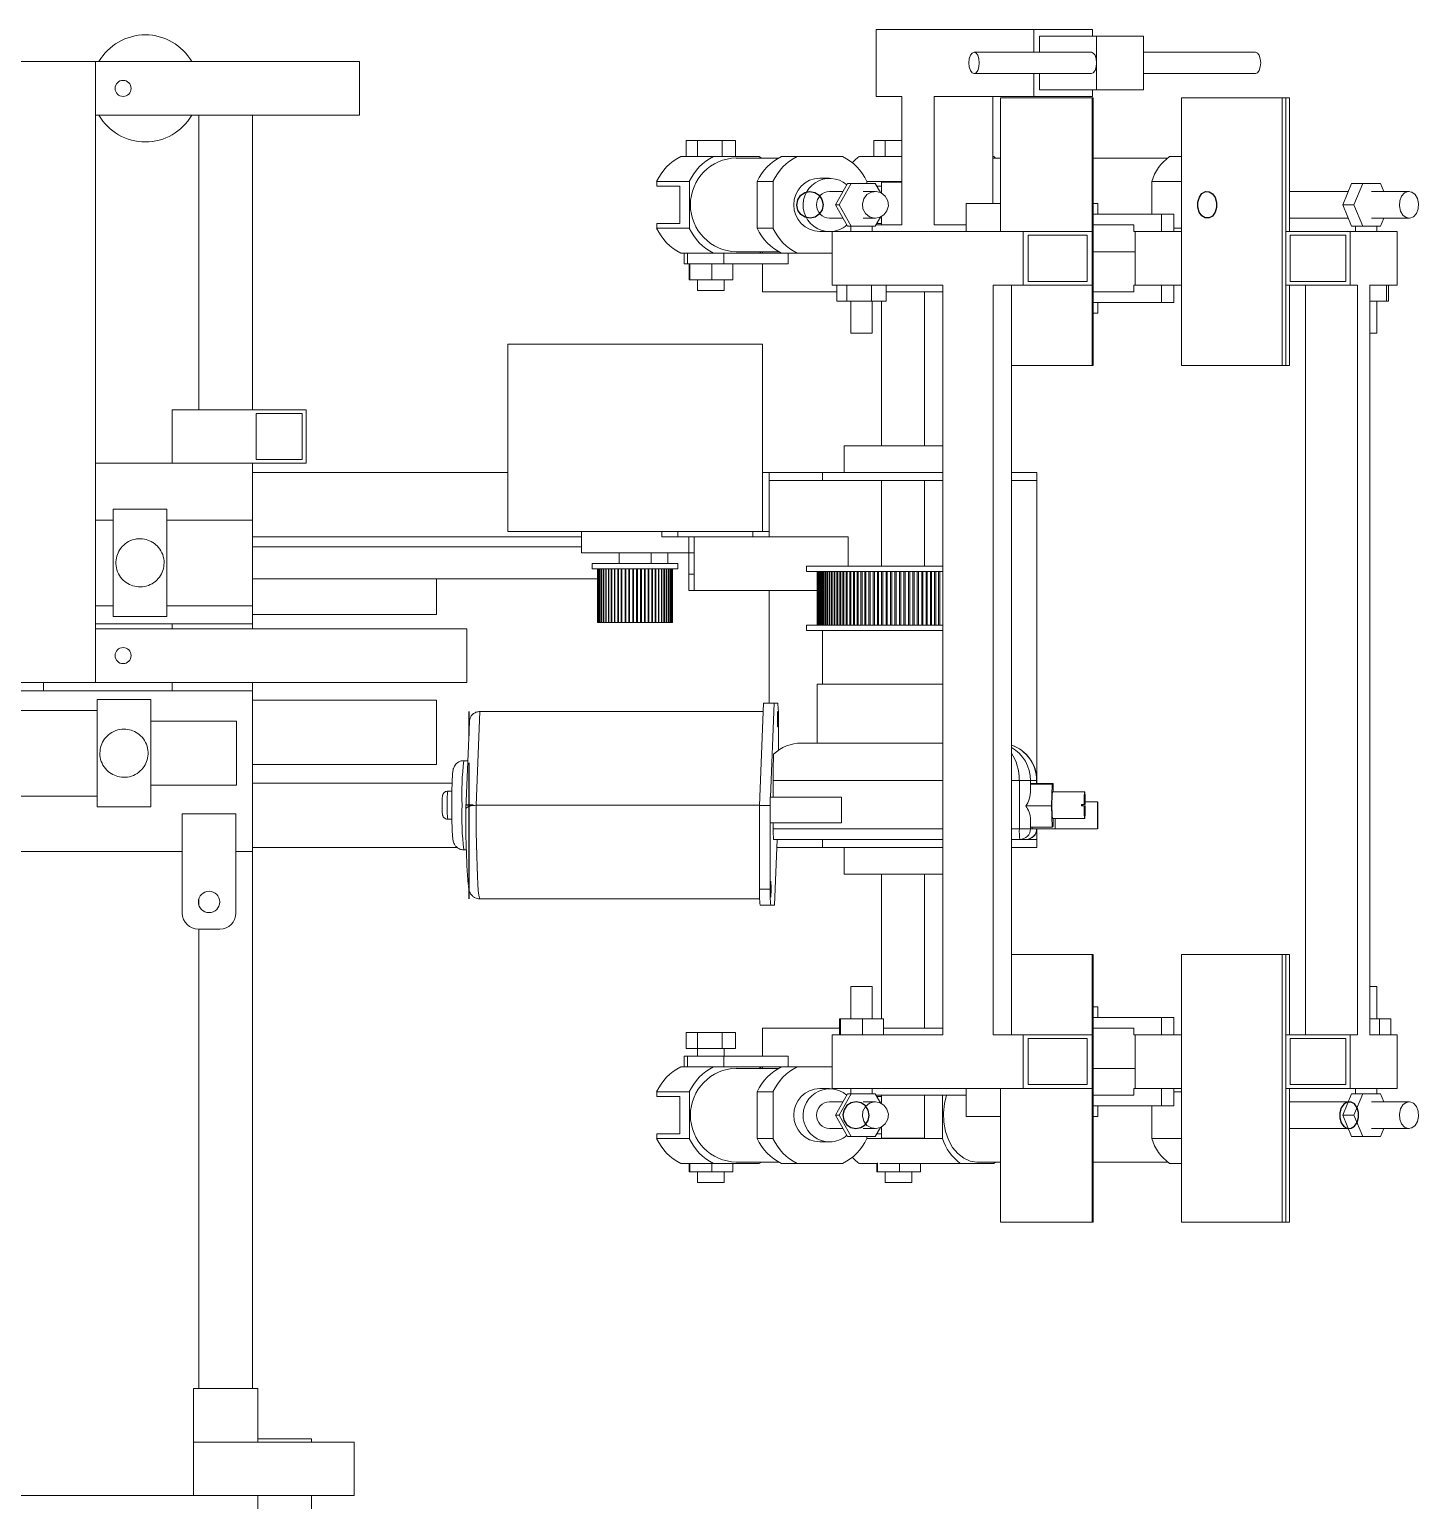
# Model space of a CAD drawing. Header units: millimetres. Extents: x 174 to 988, y 116 to 750.
# Drawn here: x 336.8 to 466.4, y 612 to 749.4 of the extents above; entities that cross this region are included whole.
import ezdxf

# ---------------------------------------------------------------- set-up
doc = ezdxf.new("R2010")
doc.units = ezdxf.units.MM
doc.linetypes.add('CENTERX2', pattern=[20.32, 12.7, -2.54, 2.54, -2.54])

msp = doc.modelspace()

# ---------------------------------------------------------------- linework, layer by layer
at = {"color": 7, "linetype": 'Continuous', "lineweight": 15}
for p, q in [((415.79, 743.1), (415.79, 749.35)), ((430.51, 749.35), (415.79, 749.35)), ((430.51, 747.23), (430.51, 749.35)), ((430.51, 749.35), (435.99, 749.35)), ((431.06, 747.23), (431.06, 748.73)), ((431.06, 748.73), (436.37, 748.73)), ((435.99, 749.35), (435.99, 748.73)), ((436.37, 748.73), (436.37, 746.23)), ((440.75, 748.73), (436.37, 748.73)), ((440.75, 746.23), (440.75, 748.73)), ((435.89, 747.23), (424.94, 747.23)), ((451.21, 747.23), (440.75, 747.23)), ((335.43, 746.35), (342.93, 746.35)), ((342.93, 688.39), (342.93, 746.35)), ((367.58, 746.35), (342.93, 746.35)), ((367.58, 746.35), (367.58, 741.35)), ((436.37, 746.23), (436.37, 743.73)), ((440.75, 743.73), (440.75, 746.23)), ((424.94, 745.23), (435.89, 745.23)), ((430.51, 743.1), (430.51, 745.23)), ((431.06, 743.73), (431.06, 745.23)), ((440.75, 745.23), (451.21, 745.23)), ((431.06, 743.73), (436.37, 743.73)), ((435.99, 743.73), (435.99, 743.1)), ((436.37, 743.73), (440.75, 743.73)), ((418.2, 743.1), (415.79, 743.1)), ((418.2, 743.1), (418.2, 731.1)), ((421.21, 743.1), (421.21, 731.1)), ((430.51, 743.1), (421.21, 743.1)), ((426.69, 743.1), (426.69, 733.1)), ((427.41, 742.98), (427.41, 730.48)), ((427.41, 742.98), (435.95, 742.98)), ((435.99, 743.1), (430.51, 743.1)), ((435.95, 742.98), (435.95, 717.98)), ((435.95, 742.98), (436.07, 742.98)), ((436.07, 742.98), (436.07, 717.98)), ((444.29, 742.98), (444.29, 717.98)), ((444.29, 742.98), (453.69, 742.98)), ((453.69, 742.98), (453.69, 717.98)), ((454.03, 742.98), (453.69, 742.98)), ((454.03, 742.98), (454.03, 717.98)), ((454.38, 742.98), (454.03, 742.98)), ((454.38, 730.48), (454.38, 742.98)), ((367.58, 741.35), (342.93, 741.35)), ((352.58, 713.85), (352.58, 741.35)), ((357.58, 713.85), (357.58, 741.35)), ((398.06, 738.98), (398.06, 737.48)), ((398.06, 738.98), (399.12, 738.98)), ((399.12, 738.98), (399.12, 737.48)), ((399.12, 738.98), (401.43, 738.98)), ((401.43, 738.98), (401.43, 737.48)), ((401.43, 738.98), (402.68, 738.98)), ((402.68, 738.98), (402.68, 737.48)), ((415.58, 738.98), (415.58, 737.48)), ((415.58, 738.98), (416.64, 738.98)), ((416.64, 738.98), (416.64, 737.48)), ((416.64, 738.98), (418.2, 738.98)), ((398.06, 737.48), (397.57, 737.48)), ((398.06, 737.48), (398.14, 737.48)), ((400.62, 737.48), (398.14, 737.48)), ((400.62, 737.48), (404.87, 737.48)), ((406.72, 737.35), (402.74, 737.35)), ((405.1, 737.35), (404.87, 737.48)), ((408.43, 737.48), (406.96, 737.48)), ((408.43, 737.48), (412.67, 737.48)), ((416.53, 737.48), (414.23, 737.48)), ((416.53, 737.48), (416.64, 737.48)), ((416.64, 737.48), (416.74, 737.48)), ((418.2, 737.48), (416.74, 737.48)), ((426.69, 737.48), (426.77, 737.48)), ((427.41, 737.35), (426.69, 737.35)), ((426.95, 737.35), (426.77, 737.48)), ((443.01, 737.35), (436.07, 737.35)), ((444.29, 737.48), (443.18, 737.48)), ((398.36, 735.16), (395.31, 735.16)), ((395.31, 735.16), (395.31, 734.73)), ((398.36, 735.16), (398.36, 730.8)), ((406.17, 735.16), (404.69, 735.16)), ((404.69, 735.16), (404.69, 730.8)), ((406.17, 735.16), (406.17, 730.8)), ((411.45, 735.48), (410.55, 735.48)), ((413.13, 734.98), (412.01, 732.98)), ((413.47, 734.98), (412.35, 732.98)), ((413.47, 734.98), (413.13, 734.98)), ((415.72, 734.98), (413.47, 734.98)), ((418.2, 735.16), (414.93, 735.16)), ((414.93, 735.16), (414.93, 734.98)), ((416.2, 734.13), (415.72, 734.98)), ((416.3, 735.1), (416.3, 734.09)), ((416.3, 735.1), (416.54, 735.1)), ((416.54, 735.1), (418.2, 735.1)), ((444.29, 735.16), (441.52, 735.16)), ((441.52, 735.16), (441.52, 732.1)), ((459.35, 732.98), (460.18, 734.98)), ((460.18, 734.98), (461.23, 734.98)), ((460.4, 732.98), (461.23, 734.98)), ((461.23, 734.98), (462.88, 734.98)), ((462.88, 734.98), (463.19, 734.23)), ((397.46, 734.73), (395.31, 734.73)), ((397.46, 731.23), (397.46, 734.73)), ((412.71, 734.23), (411.45, 734.23)), ((415.73, 734.23), (414.6, 734.23)), ((416.3, 734.73), (415.86, 734.73)), ((459.87, 734.23), (454.38, 734.23)), ((465.54, 734.23), (462.05, 734.23)), ((412.35, 732.98), (412.01, 732.98)), ((412.01, 732.98), (413.13, 730.98)), ((412.35, 732.98), (413.47, 730.98)), ((424.2, 733.1), (424.2, 730.48)), ((424.2, 733.1), (427.41, 733.1)), ((436.07, 733.1), (436.48, 733.1)), ((436.48, 732.1), (436.48, 733.1)), ((460.18, 730.98), (459.35, 732.98)), ((459.35, 732.98), (460.4, 732.98)), ((461.23, 730.98), (460.4, 732.98)), ((395.31, 731.23), (395.31, 730.8)), ((395.31, 731.23), (397.46, 731.23)), ((398.36, 730.8), (395.31, 730.8)), ((406.17, 730.8), (404.69, 730.8)), ((411.45, 731.73), (412.71, 731.73)), ((413.47, 730.98), (413.13, 730.98)), ((413.43, 730.98), (413.43, 730.48)), ((413.47, 730.98), (413.95, 730.98)), ((415.24, 730.98), (413.95, 730.98)), ((414.6, 731.73), (415.73, 731.73)), ((415.24, 730.98), (415.72, 730.98)), ((415.43, 730.48), (415.43, 730.98)), ((415.72, 730.98), (416.2, 731.83)), ((418.2, 731.1), (415.79, 731.1)), ((415.86, 731.23), (416.3, 731.23)), ((416.3, 731.87), (416.3, 731.1)), ((424.2, 731.1), (421.21, 731.1)), ((442.43, 732.1), (436.07, 732.1)), ((439.84, 731.1), (436.07, 731.1)), ((439.84, 730.48), (439.84, 731.1)), ((442.43, 732.1), (442.43, 730.48)), ((443.58, 732.1), (442.43, 732.1)), ((443.58, 732.1), (443.58, 730.48)), ((444.29, 730.8), (443.58, 730.8)), ((454.38, 731.73), (459.87, 731.73)), ((460.18, 730.98), (461.23, 730.98)), ((460.53, 730.98), (460.53, 730.48)), ((461.58, 730.98), (461.23, 730.98)), ((462.53, 730.98), (461.58, 730.98)), ((462.05, 731.73), (465.54, 731.73)), ((462.53, 730.48), (462.53, 730.98)), ((462.88, 730.98), (462.53, 730.98)), ((463.19, 731.73), (462.88, 730.98)), ((410.55, 730.48), (411.45, 730.48)), ((411.69, 725.48), (411.69, 730.48)), ((429.53, 730.48), (411.69, 730.48)), ((429.53, 725.48), (429.53, 730.48)), ((435.95, 730.48), (429.53, 730.48)), ((435.5, 730.13), (429.98, 730.13)), ((429.98, 730.13), (429.98, 725.83)), ((435.5, 725.83), (435.5, 730.13)), ((435.95, 730.48), (435.95, 725.48)), ((442.43, 730.48), (439.84, 730.48)), ((439.99, 730.48), (439.99, 725.48)), ((444.29, 730.48), (442.43, 730.48)), ((454.03, 730.48), (454.03, 725.48)), ((454.03, 730.48), (460.05, 730.48)), ((454.45, 730.13), (459.63, 730.13)), ((454.45, 725.83), (454.45, 730.13)), ((459.63, 730.13), (459.63, 725.83)), ((460.05, 725.48), (460.05, 730.48)), ((460.05, 730.48), (464.42, 730.48)), ((464.42, 725.48), (464.42, 730.48)), ((397.87, 728.48), (397.57, 728.48)), ((397.87, 728.48), (397.87, 727.48)), ((397.87, 728.48), (398.18, 728.48)), ((398.18, 728.48), (398.18, 727.48)), ((398.18, 728.48), (398.52, 728.48)), ((400.62, 728.48), (398.52, 728.48)), ((400.62, 728.48), (404.87, 728.48)), ((401.58, 728.48), (401.58, 727.48)), ((402.74, 728.6), (406.72, 728.6)), ((404.87, 728.48), (405.1, 728.6)), ((406.96, 728.48), (404.87, 728.48)), ((405.19, 728.6), (405.19, 728.48)), ((408.43, 728.48), (406.96, 728.48)), ((407.6, 727.48), (407.6, 728.48)), ((408.43, 728.48), (411.69, 728.48)), ((436.07, 728.6), (439.99, 728.6)), ((398.18, 727.48), (397.87, 727.48)), ((401.58, 727.48), (398.18, 727.48)), ((398.33, 727.48), (398.33, 725.98)), ((398.41, 727.48), (398.41, 725.98)), ((400.45, 727.48), (400.45, 725.98)), ((407.6, 727.48), (401.58, 727.48)), ((402.41, 727.48), (402.41, 725.98)), ((405.19, 727.48), (405.19, 724.85)), ((398.41, 725.98), (398.33, 725.98)), ((400.45, 725.98), (398.41, 725.98)), ((399.12, 725.98), (399.12, 724.98)), ((402.41, 725.98), (400.45, 725.98)), ((401.62, 724.98), (401.62, 725.98)), ((422.02, 725.48), (411.69, 725.48)), ((412.13, 723.98), (412.13, 725.48)), ((413.07, 723.98), (413.07, 725.48)), ((415.37, 723.98), (415.37, 725.48)), ((416.72, 723.98), (416.72, 725.48)), ((422.02, 655.48), (422.02, 725.48)), ((426.72, 655.48), (426.72, 725.48)), ((429.53, 725.48), (426.72, 725.48)), ((428.43, 655.48), (428.43, 725.48)), ((435.95, 725.48), (429.53, 725.48)), ((429.98, 725.83), (435.5, 725.83)), ((439.84, 724.85), (439.84, 725.48)), ((442.43, 725.48), (439.84, 725.48)), ((444.29, 725.48), (442.43, 725.48)), ((442.43, 723.85), (442.43, 725.48)), ((443.58, 723.85), (443.58, 725.48)), ((454.03, 725.48), (460.05, 725.48)), ((454.38, 717.98), (454.38, 725.48)), ((459.63, 725.83), (454.45, 725.83)), ((455.87, 725.48), (455.87, 655.48)), ((460.05, 725.48), (460.74, 725.48)), ((460.74, 725.48), (460.74, 655.48)), ((461.89, 725.48), (464.42, 725.48)), ((461.89, 725.48), (461.89, 655.48)), ((463.43, 723.98), (463.43, 725.48)), ((463.62, 723.98), (463.62, 725.48)), ((401.62, 724.98), (399.12, 724.98)), ((412.13, 724.85), (405.19, 724.85)), ((413.07, 723.98), (412.13, 723.98)), ((415.37, 723.98), (413.07, 723.98)), ((413.43, 723.98), (413.43, 720.98)), ((416.72, 723.98), (415.37, 723.98)), ((415.43, 720.98), (415.43, 723.98)), ((416.3, 723.98), (416.3, 710.48)), ((422.02, 724.85), (416.72, 724.85)), ((420.3, 710.48), (420.3, 724.85)), ((436.07, 724.85), (439.84, 724.85)), ((463.43, 723.98), (461.89, 723.98)), ((462.53, 720.98), (462.53, 723.98)), ((463.62, 723.98), (463.43, 723.98)), ((442.43, 723.85), (436.07, 723.85)), ((436.07, 722.85), (436.48, 722.85)), ((436.48, 722.85), (436.48, 723.85)), ((443.58, 723.85), (442.43, 723.85)), ((381.41, 719.98), (381.41, 702.48)), ((405.19, 719.98), (381.41, 719.98)), ((405.19, 702.48), (405.19, 719.98)), ((415.43, 720.98), (413.43, 720.98)), ((462.53, 720.98), (461.89, 720.98)), ((428.43, 717.98), (435.95, 717.98)), ((435.95, 717.98), (436.07, 717.98)), ((444.29, 717.98), (453.69, 717.98)), ((454.03, 717.98), (453.69, 717.98)), ((454.38, 717.98), (454.03, 717.98)), ((350.08, 713.85), (362.58, 713.85)), ((350.08, 708.85), (350.08, 713.85)), ((357.93, 713.5), (362.23, 713.5)), ((357.93, 709.2), (357.93, 713.5)), ((362.23, 713.5), (362.23, 709.2)), ((362.58, 713.85), (362.58, 708.85)), ((412.8, 710.48), (412.8, 707.98)), ((422.02, 710.48), (412.8, 710.48)), ((357.58, 708.85), (342.93, 708.85)), ((357.58, 708.85), (357.58, 703.55)), ((362.58, 708.85), (357.58, 708.85)), ((362.23, 709.2), (357.93, 709.2)), ((357.58, 707.98), (381.41, 707.98)), ((405.19, 707.99), (405.8, 707.99)), ((405.8, 707.98), (405.8, 707.99)), ((405.8, 707.23), (405.8, 707.98)), ((405.8, 707.98), (410.8, 707.98)), ((410.8, 707.98), (410.8, 707.23)), ((410.8, 707.98), (422.02, 707.98)), ((428.43, 707.98), (430.8, 707.98)), ((430.8, 707.98), (430.8, 707.23)), ((410.8, 707.23), (405.8, 707.23)), ((405.8, 702.48), (405.8, 707.23)), ((410.8, 707.23), (422.02, 707.23)), ((416.3, 707.23), (416.3, 699.23)), ((420.3, 699.23), (420.3, 707.23)), ((430.8, 707.23), (428.43, 707.23)), ((430.8, 707.23), (430.8, 679.23)), ((344.58, 703.55), (342.93, 703.55)), ((349.58, 704.55), (344.58, 704.55)), ((344.58, 704.55), (344.58, 694.55)), ((349.58, 704.55), (349.58, 694.55)), ((357.58, 703.55), (349.58, 703.55)), ((357.58, 703.55), (357.58, 695.55)), ((357.58, 701.98), (388.3, 701.98)), ((395.92, 702.48), (381.41, 702.48)), ((388.3, 702.48), (388.3, 700.48)), ((395.8, 701.98), (395.8, 702.48)), ((397.3, 701.98), (395.8, 701.98)), ((395.92, 702.48), (397.3, 702.48)), ((397.3, 702.48), (397.3, 701.98)), ((397.3, 702.48), (404.3, 702.48)), ((397.3, 701.98), (404.3, 701.98)), ((398.3, 700.48), (398.3, 701.98)), ((398.8, 701.98), (398.8, 700.48)), ((404.3, 701.98), (404.3, 702.48)), ((404.3, 702.48), (405.8, 702.48)), ((405.8, 701.98), (404.3, 701.98)), ((405.8, 702.48), (405.8, 701.98)), ((413.18, 701.98), (405.8, 701.98)), ((413.18, 699.23), (413.18, 701.98)), ((388.3, 701.05), (357.58, 701.05)), ((398.3, 700.48), (388.3, 700.48)), ((389.3, 699.48), (389.3, 698.98)), ((389.3, 699.48), (397.3, 699.48)), ((391.8, 700.48), (391.8, 699.48)), ((394.8, 699.48), (394.8, 700.48)), ((396.35, 699.48), (396.35, 700.48)), ((397.3, 698.98), (397.3, 699.48)), ((398.3, 698.48), (398.3, 700.48)), ((398.8, 700.48), (398.3, 700.48)), ((398.8, 698.48), (398.8, 700.48)), ((409.3, 699.23), (409.3, 698.73)), ((409.3, 699.23), (422.02, 699.23)), ((357.58, 698.05), (389.8, 698.05)), ((374.77, 694.73), (374.77, 698.05)), ((389.3, 698.98), (397.3, 698.98)), ((389.8, 693.98), (389.8, 698.98)), ((389.8, 698.98), (389.8, 693.98)), ((389.83, 698.98), (389.83, 693.98)), ((389.84, 693.98), (389.84, 698.98)), ((389.91, 698.98), (389.91, 693.98)), ((389.92, 693.98), (389.92, 698.98)), ((390.02, 698.98), (390.02, 693.98)), ((390.04, 693.98), (390.04, 698.98)), ((390.16, 698.98), (390.16, 693.98)), ((390.19, 693.98), (390.19, 698.98)), ((390.34, 698.98), (390.34, 693.98)), ((390.38, 693.98), (390.38, 698.98)), ((390.55, 698.98), (390.55, 693.98)), ((390.6, 693.98), (390.6, 698.98)), ((390.8, 698.98), (390.8, 693.98)), ((390.84, 693.98), (390.84, 698.98)), ((391.07, 698.98), (391.07, 693.98)), ((391.12, 693.98), (391.12, 698.98)), ((391.36, 698.98), (391.36, 693.98)), ((391.42, 693.98), (391.42, 698.98)), ((391.68, 698.98), (391.68, 693.98)), ((391.74, 693.98), (391.74, 698.98)), ((392.01, 698.98), (392.01, 693.98)), ((392.07, 693.98), (392.07, 698.98)), ((392.36, 698.98), (392.36, 693.98)), ((392.42, 693.98), (392.42, 698.98)), ((392.71, 698.98), (392.71, 693.98)), ((392.78, 693.98), (392.78, 698.98)), ((393.08, 698.98), (393.08, 693.98)), ((393.15, 693.98), (393.15, 698.98)), ((393.44, 698.98), (393.44, 693.98)), ((393.51, 693.98), (393.51, 698.98)), ((393.81, 698.98), (393.81, 693.98)), ((393.88, 693.98), (393.88, 698.98)), ((394.17, 698.98), (394.17, 693.98)), ((394.23, 693.98), (394.23, 698.98)), ((394.52, 698.98), (394.52, 693.98)), ((394.58, 693.98), (394.58, 698.98)), ((394.85, 698.98), (394.85, 693.98)), ((394.91, 693.98), (394.91, 698.98)), ((395.17, 698.98), (395.17, 693.98)), ((395.23, 693.98), (395.23, 698.98)), ((395.47, 698.98), (395.47, 693.98)), ((395.52, 693.98), (395.52, 698.98)), ((395.75, 698.98), (395.75, 693.98)), ((395.79, 693.98), (395.79, 698.98)), ((395.99, 698.98), (395.99, 693.98)), ((396.04, 693.98), (396.04, 698.98)), ((396.21, 698.98), (396.21, 693.98)), ((396.25, 693.98), (396.25, 698.98)), ((396.4, 698.98), (396.4, 693.98)), ((396.43, 693.98), (396.43, 698.98)), ((396.55, 698.98), (396.55, 693.98)), ((396.57, 693.98), (396.57, 698.98)), ((396.67, 698.98), (396.67, 693.98)), ((396.68, 693.98), (396.68, 698.98)), ((396.75, 698.98), (396.75, 693.98)), ((396.76, 693.98), (396.76, 698.98)), ((396.79, 698.98), (396.79, 693.98)), ((396.79, 693.98), (396.79, 698.98)), ((398.3, 696.98), (398.3, 698.48)), ((398.3, 698.48), (398.8, 698.48)), ((398.8, 698.48), (398.8, 696.98)), ((409.3, 698.73), (422.01, 698.73)), ((410.3, 698.73), (410.3, 693.73)), ((410.3, 693.73), (410.3, 698.73)), ((410.31, 693.73), (410.31, 698.73)), ((410.32, 698.73), (410.32, 693.73)), ((410.35, 693.73), (410.35, 698.73)), ((410.36, 698.73), (410.36, 693.73)), ((410.41, 693.73), (410.41, 698.73)), ((410.43, 698.73), (410.43, 693.73)), ((410.49, 693.73), (410.49, 698.73)), ((410.52, 698.73), (410.52, 693.73)), ((410.59, 693.73), (410.59, 698.73)), ((410.63, 698.73), (410.63, 693.73)), ((410.72, 693.73), (410.72, 698.73)), ((410.75, 698.73), (410.75, 693.73)), ((410.86, 693.73), (410.86, 698.73)), ((410.91, 698.73), (410.91, 693.73)), ((411.03, 693.73), (411.03, 698.73)), ((411.08, 698.73), (411.08, 693.73)), ((411.21, 693.73), (411.21, 698.73)), ((411.27, 698.73), (411.27, 693.73)), ((411.41, 693.73), (411.41, 698.73)), ((411.48, 698.73), (411.48, 693.73)), ((411.64, 693.73), (411.64, 698.73)), ((411.7, 698.73), (411.7, 693.73)), ((411.88, 693.73), (411.88, 698.73)), ((411.95, 698.73), (411.95, 693.73)), ((412.14, 693.73), (412.14, 698.73)), ((412.21, 698.73), (412.21, 693.73)), ((412.41, 693.73), (412.41, 698.73)), ((412.49, 698.73), (412.49, 693.73)), ((412.7, 693.73), (412.7, 698.73)), ((412.79, 698.73), (412.79, 693.73)), ((413.01, 693.73), (413.01, 698.73)), ((413.1, 698.73), (413.1, 693.73)), ((413.33, 693.73), (413.33, 698.73)), ((413.43, 698.73), (413.43, 693.73)), ((413.67, 693.73), (413.67, 698.73)), ((413.77, 698.73), (413.77, 693.73)), ((414.02, 693.73), (414.02, 698.73)), ((414.12, 698.73), (414.12, 693.73)), ((414.38, 693.73), (414.38, 698.73)), ((414.48, 698.73), (414.48, 693.73)), ((414.75, 693.73), (414.75, 698.73)), ((414.85, 698.73), (414.85, 693.73)), ((415.13, 693.73), (415.13, 698.73)), ((415.24, 698.73), (415.24, 693.73)), ((415.52, 693.73), (415.52, 698.73)), ((415.63, 698.73), (415.63, 693.73)), ((415.91, 693.73), (415.91, 698.73)), ((416.03, 698.73), (416.03, 693.73)), ((416.31, 693.73), (416.31, 698.73)), ((416.43, 698.73), (416.43, 693.73)), ((416.72, 693.73), (416.72, 698.73)), ((416.84, 698.73), (416.84, 693.73)), ((417.14, 693.73), (417.14, 698.73)), ((417.25, 698.73), (417.25, 693.73)), ((417.55, 693.73), (417.55, 698.73)), ((417.67, 698.73), (417.67, 693.73)), ((417.97, 693.73), (417.97, 698.73)), ((418.09, 698.73), (418.09, 693.73)), ((418.39, 693.73), (418.39, 698.73)), ((418.51, 698.73), (418.51, 693.73)), ((418.81, 693.73), (418.81, 698.73)), ((418.93, 698.73), (418.93, 693.73)), ((419.22, 693.73), (419.22, 698.73)), ((419.34, 698.73), (419.34, 693.73)), ((419.64, 693.73), (419.64, 698.73)), ((419.76, 698.73), (419.76, 693.73)), ((420.05, 693.73), (420.05, 698.73)), ((420.17, 698.73), (420.17, 693.73)), ((420.46, 693.73), (420.46, 698.73)), ((420.57, 698.73), (420.57, 693.73)), ((420.86, 693.73), (420.86, 698.73)), ((420.97, 698.73), (420.97, 693.73)), ((421.25, 693.73), (421.25, 698.73)), ((421.36, 698.73), (421.36, 693.73)), ((421.63, 693.73), (421.63, 698.73)), ((421.74, 698.73), (421.74, 693.73)), ((422.01, 693.73), (422.01, 698.73)), ((398.8, 696.98), (398.3, 696.98)), ((410.3, 696.98), (398.8, 696.98)), ((405.8, 696.98), (405.8, 686.46)), ((342.93, 695.55), (344.58, 695.55)), ((349.58, 695.55), (357.58, 695.55)), ((357.58, 695.55), (357.58, 693.85)), ((357.58, 693.85), (342.93, 693.85)), ((344.58, 694.55), (349.58, 694.55)), ((350.08, 693.39), (350.08, 693.85)), ((374.77, 694.73), (357.58, 694.73)), ((357.58, 693.39), (357.58, 693.85)), ((389.8, 693.98), (389.83, 693.98)), ((389.8, 693.98), (389.8, 693.98)), ((389.83, 693.98), (389.84, 693.98)), ((389.84, 693.98), (389.91, 693.98)), ((389.91, 693.98), (389.92, 693.98)), ((389.92, 693.98), (390.02, 693.98)), ((390.02, 693.98), (390.04, 693.98)), ((390.04, 693.98), (390.16, 693.98)), ((390.16, 693.98), (390.19, 693.98)), ((390.19, 693.98), (390.34, 693.98)), ((390.34, 693.98), (390.38, 693.98)), ((390.38, 693.98), (390.55, 693.98)), ((390.55, 693.98), (390.6, 693.98)), ((390.6, 693.98), (390.8, 693.98)), ((390.8, 693.98), (390.84, 693.98)), ((390.84, 693.98), (391.07, 693.98)), ((391.07, 693.98), (391.12, 693.98)), ((391.12, 693.98), (391.36, 693.98)), ((391.36, 693.98), (391.42, 693.98)), ((391.42, 693.98), (391.68, 693.98)), ((391.68, 693.98), (391.74, 693.98)), ((391.74, 693.98), (392.01, 693.98)), ((392.01, 693.98), (392.07, 693.98)), ((392.07, 693.98), (392.36, 693.98)), ((392.36, 693.98), (392.42, 693.98)), ((392.42, 693.98), (392.71, 693.98)), ((392.71, 693.98), (392.78, 693.98)), ((392.78, 693.98), (393.08, 693.98)), ((393.08, 693.98), (393.15, 693.98)), ((393.15, 693.98), (393.44, 693.98)), ((393.44, 693.98), (393.51, 693.98)), ((393.51, 693.98), (393.81, 693.98)), ((393.81, 693.98), (393.88, 693.98)), ((393.88, 693.98), (394.17, 693.98)), ((394.17, 693.98), (394.23, 693.98)), ((394.23, 693.98), (394.52, 693.98)), ((394.52, 693.98), (394.58, 693.98)), ((394.58, 693.98), (394.85, 693.98)), ((394.85, 693.98), (394.91, 693.98)), ((394.91, 693.98), (395.17, 693.98)), ((395.17, 693.98), (395.23, 693.98)), ((395.23, 693.98), (395.47, 693.98)), ((395.47, 693.98), (395.52, 693.98)), ((395.52, 693.98), (395.75, 693.98)), ((395.75, 693.98), (395.79, 693.98)), ((395.79, 693.98), (395.99, 693.98)), ((395.99, 693.98), (396.04, 693.98)), ((396.04, 693.98), (396.21, 693.98)), ((396.21, 693.98), (396.25, 693.98)), ((396.25, 693.98), (396.4, 693.98)), ((396.4, 693.98), (396.43, 693.98)), ((396.43, 693.98), (396.55, 693.98)), ((396.55, 693.98), (396.57, 693.98)), ((396.57, 693.98), (396.67, 693.98)), ((396.67, 693.98), (396.68, 693.98)), ((396.68, 693.98), (396.75, 693.98)), ((396.75, 693.98), (396.76, 693.98)), ((396.76, 693.98), (396.79, 693.98)), ((396.79, 693.98), (396.79, 693.98)), ((409.3, 693.73), (409.3, 693.23)), ((409.3, 693.73), (422.01, 693.73)), ((377.58, 693.39), (342.93, 693.39)), ((377.58, 693.39), (377.58, 688.39)), ((409.3, 693.23), (422.02, 693.23)), ((410.8, 693.23), (410.8, 688.23)), ((335.43, 688.39), (342.93, 688.39)), ((338.08, 688.39), (338.08, 687.6)), ((377.58, 688.39), (342.93, 688.39)), ((350.08, 687.6), (350.08, 688.39)), ((357.58, 687.6), (357.58, 688.39)), ((410.3, 688.23), (410.3, 682.73)), ((410.3, 688.23), (417.97, 688.23)), ((417.97, 688.23), (422.02, 688.23)), ((357.58, 687.6), (272.58, 687.6)), ((357.58, 672.6), (357.58, 687.6)), ((343.08, 685.78), (285.58, 685.78)), ((348.08, 686.78), (343.08, 686.78)), ((343.08, 686.78), (343.08, 676.78)), ((348.08, 686.78), (348.08, 676.78)), ((374.77, 686.73), (357.58, 686.73)), ((374.77, 686.73), (374.77, 680.73)), ((378.81, 685.67), (378.45, 676.92)), ((378.81, 685.67), (405.26, 685.67)), ((405.29, 686.46), (404.9, 676.89)), ((406.29, 686.46), (405.29, 686.46)), ((406.29, 686.46), (405.93, 677.66)), ((406.61, 686.46), (406.29, 686.46)), ((348.08, 684.78), (356.08, 684.78)), ((356.08, 684.78), (356.08, 678.78)), ((377.83, 684.72), (377.49, 676.54)), ((406.67, 682.05), (406.67, 684.96)), ((408.83, 682.73), (422.02, 682.73)), ((374.77, 680.73), (357.58, 680.73)), ((377.68, 681.08), (377.31, 681.08)), ((348.08, 678.78), (356.08, 678.78)), ((357.58, 678.98), (376.22, 678.98)), ((406.19, 679.23), (406.19, 677.66)), ((429.17, 679.23), (430.21, 679.23)), ((429.17, 674.73), (429.17, 679.23)), ((430.21, 679.23), (430.21, 678.35)), ((430.78, 679.23), (430.21, 679.23)), ((430.22, 678.88), (430.21, 678.35)), ((430.31, 678.95), (430.22, 678.88)), ((432.22, 678.88), (430.22, 678.88)), ((432.31, 678.95), (430.31, 678.95)), ((430.8, 678.95), (430.8, 679.23)), ((432.22, 678.88), (432.17, 676.85)), ((432.31, 678.95), (432.22, 678.88)), ((432.33, 678.17), (432.31, 678.95)), ((285.58, 677.78), (343.08, 677.78)), ((376.2, 678.23), (375.82, 678.23)), ((405.9, 677.66), (405.9, 676.89)), ((412.56, 675.29), (412.56, 677.66)), ((435.27, 678.17), (432.27, 678.17)), ((436.46, 677.23), (436.46, 674.73)), ((436.48, 674.73), (436.48, 677.23)), ((343.08, 676.78), (348.08, 676.78)), ((351.03, 676.12), (351.03, 666.85)), ((356.03, 676.12), (351.03, 676.12)), ((356.03, 666.85), (356.03, 676.12)), ((378.45, 676.92), (404.9, 676.92)), ((405.9, 676.89), (404.9, 676.89)), ((404.9, 676.89), (404.9, 669.09)), ((405.9, 676.89), (405.9, 675.29)), ((432.17, 676.85), (429.76, 676.85)), ((432.17, 676.85), (432.22, 674.88)), ((434.96, 676.98), (435.21, 676.98)), ((435.21, 676.85), (434.96, 676.85)), ((435.32, 676.98), (435.21, 676.98)), ((435.21, 676.85), (435.32, 676.85)), ((375.82, 675.61), (376.2, 675.61)), ((405.9, 675.29), (405.9, 669.09)), ((406.19, 675.29), (406.19, 674.73)), ((429.17, 674.73), (430.21, 674.73)), ((430.21, 675.54), (430.21, 674.73)), ((430.21, 675.54), (430.22, 674.88)), ((430.21, 674.73), (430.37, 674.73)), ((432.22, 674.88), (430.22, 674.88)), ((430.37, 674.88), (430.37, 674.73)), ((432.52, 674.73), (430.37, 674.73)), ((430.8, 674.73), (430.8, 673.73)), ((432.22, 674.88), (432.32, 674.96)), ((432.27, 675.67), (435.27, 675.67)), ((432.32, 674.96), (432.33, 675.67)), ((432.52, 674.73), (432.52, 675.67)), ((422.02, 673.73), (406.23, 673.73)), ((406.3, 667.59), (406.55, 673.73)), ((410.8, 673.73), (410.8, 672.98)), ((429.21, 673.73), (428.43, 673.73)), ((429.55, 673.73), (429.21, 673.73)), ((429.55, 673.73), (430.8, 673.73)), ((430.8, 673.73), (430.8, 672.98)), ((351.03, 672.6), (279.14, 672.6)), ((357.58, 672.6), (356.03, 672.6)), ((357.58, 672.98), (376.7, 672.98)), ((357.58, 622.46), (357.58, 672.6)), ((377.31, 672.75), (377.54, 672.75)), ((410.8, 672.98), (406.52, 672.98)), ((410.8, 672.98), (422.02, 672.98)), ((412.8, 672.98), (412.8, 670.48)), ((430.8, 672.98), (428.43, 672.98)), ((422.02, 670.48), (412.8, 670.48)), ((416.3, 670.48), (416.3, 656.98)), ((420.3, 656.1), (420.3, 670.48)), ((405.9, 669.09), (404.9, 669.09)), ((352.58, 667.55), (352.58, 668.22)), ((378.81, 668.17), (404.91, 668.17)), ((405.96, 667.59), (404.96, 667.59)), ((405.96, 667.59), (406.3, 667.59)), ((352.53, 665.35), (354.53, 665.35)), ((352.58, 622.46), (352.58, 665.35)), ((428.43, 662.98), (435.95, 662.98)), ((435.95, 637.98), (435.95, 662.98)), ((435.95, 662.98), (436.07, 662.98)), ((436.07, 637.98), (436.07, 662.98)), ((444.29, 637.98), (444.29, 662.98)), ((444.29, 662.98), (453.69, 662.98)), ((453.69, 637.98), (453.69, 662.98)), ((454.03, 662.98), (453.69, 662.98)), ((454.03, 637.98), (454.03, 662.98)), ((454.38, 662.98), (454.03, 662.98)), ((454.38, 655.48), (454.38, 662.98)), ((413.43, 659.98), (413.43, 656.98)), ((413.43, 659.98), (415.43, 659.98)), ((415.43, 656.98), (415.43, 659.98)), ((461.89, 659.98), (462.53, 659.98)), ((462.53, 656.98), (462.53, 659.98)), ((436.07, 658.1), (436.48, 658.1)), ((436.48, 657.1), (436.48, 658.1)), ((412.39, 656.98), (412.39, 655.48)), ((412.39, 656.98), (412.47, 656.98)), ((412.47, 656.98), (412.47, 655.48)), ((412.47, 656.98), (414.51, 656.98)), ((414.51, 656.98), (414.51, 655.48)), ((414.51, 656.98), (416.47, 656.98)), ((416.47, 656.98), (416.47, 655.48)), ((442.43, 657.1), (436.07, 657.1)), ((442.43, 657.1), (442.43, 655.48)), ((443.58, 657.1), (442.43, 657.1)), ((443.58, 657.1), (443.58, 655.48)), ((461.89, 656.98), (462.79, 656.98)), ((462.79, 656.98), (462.79, 655.48)), ((462.79, 656.98), (463.83, 656.98)), ((463.83, 656.98), (463.83, 655.48)), ((398.06, 655.7), (398.06, 654.2)), ((398.06, 655.7), (399.12, 655.7)), ((399.12, 655.7), (399.12, 654.2)), ((399.12, 655.7), (401.43, 655.7)), ((401.43, 655.7), (401.43, 654.2)), ((401.43, 655.7), (402.68, 655.7)), ((402.68, 655.7), (402.68, 654.2)), ((405.19, 653.48), (405.19, 656.1)), ((412.39, 656.1), (405.19, 656.1)), ((411.69, 655.48), (411.69, 650.48)), ((422.02, 655.48), (411.69, 655.48)), ((422.02, 656.1), (416.47, 656.1)), ((429.53, 655.48), (426.72, 655.48)), ((429.53, 655.48), (429.53, 650.48)), ((435.95, 655.48), (429.53, 655.48)), ((435.95, 650.48), (435.95, 655.48)), ((436.07, 656.1), (439.84, 656.1)), ((439.84, 656.1), (439.84, 655.48)), ((442.43, 655.48), (439.84, 655.48)), ((439.99, 650.48), (439.99, 655.48)), ((444.29, 655.48), (442.43, 655.48)), ((454.03, 655.48), (460.05, 655.48)), ((454.03, 650.48), (454.03, 655.48)), ((460.05, 655.48), (460.05, 650.48)), ((460.05, 655.48), (460.74, 655.48)), ((461.89, 655.48), (464.42, 655.48)), ((464.42, 655.48), (464.42, 650.48)), ((398.06, 654.2), (399.12, 654.2)), ((399.12, 654.2), (399.12, 653.48)), ((399.12, 654.2), (401.43, 654.2)), ((401.43, 654.2), (402.68, 654.2)), ((401.62, 653.48), (401.62, 654.2)), ((429.98, 655.13), (435.5, 655.13)), ((429.98, 650.83), (429.98, 655.13)), ((435.5, 655.13), (435.5, 650.83)), ((459.63, 655.13), (454.45, 655.13)), ((454.45, 655.13), (454.45, 650.83)), ((459.63, 650.83), (459.63, 655.13)), ((397.87, 652.48), (397.57, 652.48)), ((397.87, 653.48), (397.87, 652.48)), ((398.18, 653.48), (397.87, 653.48)), ((397.87, 652.48), (398.18, 652.48)), ((398.18, 652.48), (398.18, 653.48)), ((401.58, 653.48), (398.18, 653.48)), ((398.18, 652.48), (398.52, 652.48)), ((400.62, 652.48), (398.52, 652.48)), ((400.62, 652.48), (404.87, 652.48)), ((401.58, 652.48), (401.58, 653.48)), ((407.6, 653.48), (401.58, 653.48)), ((405.1, 652.35), (404.87, 652.48)), ((406.96, 652.48), (404.87, 652.48)), ((405.19, 652.35), (405.19, 652.48)), ((408.43, 652.48), (406.96, 652.48)), ((407.6, 653.48), (407.6, 652.48)), ((408.43, 652.48), (411.69, 652.48)), ((406.72, 652.35), (402.74, 652.35)), ((439.99, 652.35), (436.07, 652.35)), ((395.31, 650.16), (395.31, 649.73)), ((398.36, 650.16), (395.31, 650.16)), ((397.46, 649.73), (395.31, 649.73)), ((397.46, 646.23), (397.46, 649.73)), ((398.36, 650.16), (398.36, 645.8)), ((406.17, 650.16), (404.69, 650.16)), ((404.69, 650.16), (404.69, 645.8)), ((406.17, 650.16), (406.17, 645.8)), ((411.45, 650.48), (410.55, 650.48)), ((429.53, 650.48), (411.69, 650.48)), ((412.01, 647.98), (413.13, 649.98)), ((412.35, 647.98), (413.47, 649.98)), ((413.13, 649.98), (413.47, 649.98)), ((413.43, 650.48), (413.43, 649.98)), ((413.47, 649.98), (413.95, 649.98)), ((413.95, 649.98), (415.24, 649.98)), ((415.24, 649.98), (415.72, 649.98)), ((415.43, 649.98), (415.43, 650.48)), ((415.72, 649.98), (416.2, 649.13)), ((424.2, 649.85), (415.79, 649.85)), ((416.3, 649.73), (415.86, 649.73)), ((416.3, 649.85), (416.3, 649.09)), ((420.3, 645.85), (420.3, 649.85)), ((421.99, 649.85), (421.99, 645.8)), ((424.2, 647.85), (424.2, 650.48)), ((427.41, 650.48), (427.41, 637.98)), ((435.95, 650.48), (429.53, 650.48)), ((435.5, 650.83), (429.98, 650.83)), ((439.84, 649.85), (436.07, 649.85)), ((439.84, 650.48), (439.84, 649.85)), ((442.43, 650.48), (439.84, 650.48)), ((444.29, 650.48), (442.43, 650.48)), ((442.43, 648.85), (442.43, 650.48)), ((443.58, 648.85), (443.58, 650.48)), ((444.29, 650.16), (443.58, 650.16)), ((454.03, 650.48), (460.05, 650.48)), ((454.38, 637.98), (454.38, 650.48)), ((454.45, 650.83), (459.63, 650.83)), ((460.18, 649.98), (459.35, 647.98)), ((460.05, 650.48), (464.42, 650.48)), ((461.23, 649.98), (460.18, 649.98)), ((461.23, 649.98), (460.4, 647.98)), ((460.53, 650.48), (460.53, 649.98)), ((461.58, 649.98), (461.23, 649.98)), ((461.58, 649.98), (462.53, 649.98)), ((462.53, 649.98), (462.53, 650.48)), ((462.88, 649.98), (462.53, 649.98)), ((463.19, 649.23), (462.88, 649.98)), ((412.71, 649.23), (411.45, 649.23)), ((415.73, 649.23), (414.6, 649.23)), ((442.43, 648.85), (436.07, 648.85)), ((436.48, 647.85), (436.48, 648.85)), ((441.52, 648.85), (441.52, 645.8)), ((443.58, 648.85), (442.43, 648.85)), ((459.87, 649.23), (454.38, 649.23)), ((465.54, 649.23), (462.05, 649.23)), ((413.13, 645.98), (412.01, 647.98)), ((412.01, 647.98), (412.35, 647.98)), ((413.47, 645.98), (412.35, 647.98)), ((424.2, 647.85), (427.41, 647.85)), ((436.07, 647.85), (436.48, 647.85)), ((460.4, 647.98), (459.35, 647.98)), ((459.35, 647.98), (460.18, 645.98)), ((460.4, 647.98), (461.23, 645.98)), ((395.31, 646.23), (395.31, 645.8)), ((395.31, 646.23), (397.46, 646.23)), ((398.36, 645.8), (395.31, 645.8)), ((406.17, 645.8), (404.69, 645.8)), ((411.45, 646.73), (412.71, 646.73)), ((413.13, 645.98), (413.47, 645.98)), ((415.72, 645.98), (413.47, 645.98)), ((414.6, 646.73), (415.73, 646.73)), ((414.93, 645.98), (414.93, 645.8)), ((421.99, 645.8), (414.93, 645.8)), ((416.2, 646.83), (415.72, 645.98)), ((415.86, 646.23), (416.3, 646.23)), ((416.3, 646.87), (416.3, 645.85)), ((416.3, 645.85), (416.54, 645.85)), ((416.54, 645.85), (420.3, 645.85)), ((444.29, 645.8), (441.52, 645.8)), ((454.38, 646.73), (459.87, 646.73)), ((461.23, 645.98), (460.18, 645.98)), ((461.23, 645.98), (462.88, 645.98)), ((462.05, 646.73), (465.54, 646.73)), ((462.88, 645.98), (463.19, 646.73)), ((410.55, 645.48), (411.45, 645.48)), ((398.41, 643.48), (397.57, 643.48)), ((398.33, 643.48), (398.33, 642.7)), ((398.41, 643.48), (398.41, 642.7)), ((400.62, 643.48), (398.42, 643.48)), ((400.45, 643.48), (400.45, 642.7)), ((400.62, 643.48), (404.87, 643.48)), ((402.41, 643.48), (402.41, 642.7)), ((402.74, 643.6), (406.72, 643.6)), ((404.87, 643.48), (405.1, 643.6)), ((408.43, 643.48), (406.96, 643.48)), ((408.43, 643.48), (412.67, 643.48)), ((415.92, 643.48), (414.23, 643.48)), ((415.85, 643.48), (415.85, 642.7)), ((415.93, 643.52), (415.93, 642.7)), ((423.65, 643.48), (416.15, 643.48)), ((417.97, 643.48), (417.97, 642.7)), ((419.93, 643.48), (419.93, 642.7)), ((423.65, 643.48), (426.77, 643.48)), ((425.21, 643.6), (427.41, 643.6)), ((426.77, 643.48), (426.95, 643.6)), ((436.07, 643.6), (443.01, 643.6)), ((444.29, 643.48), (443.18, 643.48)), ((398.41, 642.7), (398.33, 642.7)), ((400.45, 642.7), (398.41, 642.7)), ((399.12, 642.7), (399.12, 641.7)), ((401.62, 641.7), (399.12, 641.7)), ((402.41, 642.7), (400.45, 642.7)), ((401.62, 641.7), (401.62, 642.7)), ((415.93, 642.7), (415.85, 642.7)), ((417.97, 642.7), (415.93, 642.7)), ((416.64, 642.7), (416.64, 641.7)), ((419.14, 641.7), (416.64, 641.7)), ((419.93, 642.7), (417.97, 642.7)), ((419.14, 641.7), (419.14, 642.7)), ((427.41, 637.98), (435.95, 637.98)), ((435.95, 637.98), (436.07, 637.98)), ((444.29, 637.98), (453.69, 637.98)), ((454.03, 637.98), (453.69, 637.98)), ((454.38, 637.98), (454.03, 637.98)), ((352.08, 622.46), (358.08, 622.46)), ((352.08, 617.46), (352.08, 622.46)), ((358.08, 617.46), (358.08, 622.46)), ((367.08, 617.46), (352.08, 617.46)), ((352.08, 612.46), (352.08, 617.46)), ((363.08, 617.75), (358.08, 617.75)), ((363.08, 617.75), (363.08, 617.46)), ((367.08, 612.46), (367.08, 617.46)), ((358.08, 612.46), (272.08, 612.46)), ((358.08, 612.46), (358.08, 607.46)), ((367.08, 612.46), (358.08, 612.46)), ((363.08, 612.46), (363.08, 608.26))]:
    msp.add_line(p, q, dxfattribs=at)
at = {"color": 7, "linetype": 'CENTERX2'}
for p, q in [((377.81, 668.17), (377.81, 685.67)), ((378.17, 676.92), (377.45, 676.92))]:
    msp.add_line(p, q, dxfattribs=at)
at = {"color": 8, "linetype": 'Continuous', "lineweight": 15}
for p, q in [((422.02, 679.23), (406.19, 679.23)), ((429.17, 679.23), (428.43, 679.23)), ((430.78, 678.95), (430.78, 679.23)), ((430.8, 679.23), (430.78, 679.23)), ((406.19, 674.73), (422.02, 674.73)), ((428.43, 674.73), (429.17, 674.73))]:
    msp.add_line(p, q, dxfattribs=at)
at = {"color": 7, "linetype": 'Continuous', "lineweight": 15, "flags": 128}
for points in [[(424.45, 746.23), (424.49, 746.61), (424.6, 746.94), (424.75, 747.15), (424.94, 747.23), (425.12, 747.15), (425.28, 746.94), (425.38, 746.61), (425.42, 746.23), (425.38, 745.85), (425.28, 745.52), (425.12, 745.31), (424.94, 745.23), (424.75, 745.31), (424.6, 745.52), (424.49, 745.85), (424.45, 746.23)], [(435.89, 747.23), (436.07, 747.15), (436.23, 746.94), (436.33, 746.61), (436.37, 746.23)], [(451.21, 747.23), (451.4, 747.15), (451.56, 746.94), (451.66, 746.61), (451.7, 746.23), (451.66, 745.85), (451.56, 745.52), (451.4, 745.31), (451.21, 745.23)], [(436.37, 746.23), (436.33, 745.85), (436.23, 745.52), (436.07, 745.31), (435.89, 745.23)], [(416.89, 733.36), (416.94, 732.88), (416.81, 732.41), (416.52, 732.03), (416.1, 731.79), (415.63, 731.73), (415.17, 731.87), (414.8, 732.17), (414.57, 732.6), (414.51, 733.08), (414.64, 733.55), (414.94, 733.93), (415.35, 734.17), (415.83, 734.23), (416.28, 734.09), (416.65, 733.79), (416.89, 733.36)], [(464.97, 732.02), (464.75, 732.4), (464.65, 732.87), (464.69, 733.35), (464.85, 733.78), (465.12, 734.09), (465.46, 734.22), (465.81, 734.17), (466.11, 733.94), (466.33, 733.56), (466.43, 733.09), (466.4, 732.61), (466.23, 732.18), (465.96, 731.87), (465.62, 731.74), (465.27, 731.79), (464.97, 732.02)], [(406.58, 684.96), (406.58, 685.24), (406.59, 685.49), (406.6, 685.65), (406.61, 685.71), (406.62, 685.65), (406.63, 685.49), (406.64, 685.24), (406.64, 684.96), (406.64, 684.67), (406.63, 684.43), (406.62, 684.26), (406.61, 684.21), (406.6, 684.26), (406.59, 684.43), (406.58, 684.67), (406.58, 684.96)], [(435.32, 676.98), (435.31, 677.44), (435.3, 677.83), (435.28, 678.08), (435.27, 678.17), (435.25, 678.08), (435.23, 677.83), (435.22, 677.44), (435.21, 676.98)], [(378.45, 676.92), (378.46, 675.67), (378.47, 674.45), (378.49, 673.28), (378.51, 672.19), (378.54, 671.19), (378.58, 670.31), (378.62, 669.56), (378.66, 668.96), (378.71, 668.52), (378.76, 668.26), (378.81, 668.17)], [(435.21, 676.85), (435.22, 676.4), (435.23, 676.01), (435.25, 675.76), (435.27, 675.67), (435.28, 675.76), (435.3, 676.01), (435.31, 676.4), (435.32, 676.85)], [(405.99, 669.09), (405.99, 668.8), (405.98, 668.56), (405.97, 668.4), (405.96, 668.34), (405.95, 668.4), (405.94, 668.56), (405.93, 668.8), (405.93, 669.09), (405.93, 669.38), (405.94, 669.62), (405.95, 669.78), (405.96, 669.84), (405.97, 669.78), (405.98, 669.62), (405.99, 669.38), (405.99, 669.09)], [(422.38, 649.85), (422.18, 649.08), (422.08, 648.2), (422.11, 647.32), (422.27, 646.46), (422.55, 645.67), (422.94, 644.97), (423.42, 644.39), (423.98, 643.96), (424.58, 643.69), (425.21, 643.6)], [(416.89, 647.6), (416.94, 648.08), (416.81, 648.55), (416.52, 648.93), (416.1, 649.17), (415.63, 649.23), (415.17, 649.09), (414.8, 648.79), (414.57, 648.36), (414.51, 647.88), (414.64, 647.41), (414.94, 647.03), (415.35, 646.79), (415.83, 646.73), (416.28, 646.87), (416.65, 647.17), (416.89, 647.6)], [(464.97, 648.94), (464.75, 648.56), (464.65, 648.09), (464.69, 647.61), (464.85, 647.18), (465.12, 646.87), (465.46, 646.74), (465.81, 646.79), (466.11, 647.02), (466.33, 647.4), (466.43, 647.87), (466.4, 648.35), (466.23, 648.78), (465.96, 649.09), (465.62, 649.22), (465.27, 649.17), (464.97, 648.94)]]:
    msp.add_lwpolyline(points, dxfattribs=at)
at = {"color": 7, "linetype": 'Continuous', "flags": 128}
for points in [[(410.84, 733), (410.75, 732.52), (410.49, 732.11), (410.1, 731.83), (409.64, 731.73), (409.17, 731.82), (408.77, 732.08), (408.5, 732.48), (408.4, 732.96), (408.49, 733.44), (408.75, 733.85), (409.14, 734.13), (409.6, 734.23), (410.07, 734.14), (410.47, 733.88), (410.74, 733.48), (410.84, 733)], [(445.96, 732.3), (445.82, 732.75), (445.83, 733.24), (445.97, 733.68), (446.21, 734.03), (446.54, 734.21), (446.89, 734.2), (447.21, 734.01), (447.45, 733.66), (447.58, 733.21), (447.58, 732.72), (447.44, 732.28), (447.2, 731.93), (446.87, 731.75), (446.52, 731.76), (446.2, 731.95), (445.96, 732.3)], [(415.14, 647.96), (415.05, 648.44), (414.79, 648.85), (414.4, 649.13), (413.94, 649.23), (413.47, 649.14), (413.07, 648.88), (412.8, 648.48), (412.7, 648), (412.79, 647.52), (413.04, 647.11), (413.43, 646.83), (413.9, 646.73), (414.37, 646.82), (414.77, 647.08), (415.04, 647.48), (415.14, 647.96)], [(459.21, 648.66), (459.08, 648.21), (459.08, 647.72), (459.22, 647.28), (459.47, 646.93), (459.79, 646.75), (460.14, 646.76), (460.46, 646.95), (460.71, 647.3), (460.84, 647.75), (460.84, 648.24), (460.7, 648.68), (460.45, 649.03), (460.13, 649.21), (459.78, 649.2), (459.45, 649.01), (459.21, 648.66)]]:
    msp.add_lwpolyline(points, dxfattribs=at)
at = {"color": 7, "linetype": 'Continuous', "lineweight": 15}
for centre, radius in [((345.5, 743.85), 0.75), ((345.5, 690.89), 0.75), ((353.53, 667.89), 1)]:
    msp.add_circle(centre, radius, dxfattribs=at)
for centre, radius, start, end in [((347.58, 743.85), 5, 90, 150), ((347.58, 743.85), 5, 30, 90), ((347.58, 743.85), 5, 210, 330), ((399.78, 733.07), 4.94, 116.6008, 154.9037), ((402.83, 733.07), 4.94, 116.5999, 154.9046), ((402.84, 732.98), 4.38, 91.1911, 268.8089), ((409.17, 733.07), 4.94, 116.6008, 154.9037), ((410.64, 733.07), 4.94, 116.6005, 154.9044), ((410.46, 733.07), 4.94, 25.0963, 63.3992), ((416.31, 734.44), 3.69, 124.3501, 138.0634), ((445.88, 733.79), 4.57, 126.1699, 162.5885), ((410.6, 732.98), 2.5, 91.1832, 268.8168), ((411.46, 732.96), 2.48, 49.8155, 269.8081), ((411.48, 732.98), 1.25, 91.2106, 268.7894), ((399.78, 732.89), 4.94, 205.0963, 243.3992), ((402.83, 732.89), 4.94, 205.0954, 243.4001), ((409.17, 732.89), 4.94, 205.0963, 243.3992), ((410.64, 732.89), 4.94, 205.0956, 243.3995), ((411.45, 732.88), 2.4, 270.1245, 312.2409), ((397.53, 685.33), 9.15, 357.6565, 7.0628), ((470.38, 679.37), 64.2, 177.9427, 180.1293), ((427.3, 679.23), 3.5, 0, 71.0219), ((444.45, 676.92), 12.25, 174.1437, 185.8563), ((453.43, 675.44), 75.94, 179.1907, 184.471), ((462.7, 676.92), 27.73, 179.8643, 180.1357), ((407.33, 676.92), 27.73, 359.8643, 0.1357), ((412.28, 674.48), 6.1, 177.6566, 187.0638), ((435.26, 674.48), 6.1, 177.6566, 187.0638), ((429.21, 674.73), 1, 270.0259, 0.0228), ((429.78, 674.73), 1, 270.025, 0.0237), ((429.8, 674.73), 1, 270, 0), ((414.05, 668.72), 9.15, 177.6558, 187.0623), ((415.04, 668.72), 9.15, 177.6549, 187.0632), ((352.53, 666.85), 1.5, 180, 270), ((354.53, 666.85), 1.5, 270, 0), ((399.78, 648.07), 4.94, 116.6008, 154.9035), ((402.83, 648.07), 4.94, 116.6, 154.9044), ((409.17, 648.07), 4.94, 116.6008, 154.9035), ((410.64, 648.07), 4.94, 116.6005, 154.9042), ((402.84, 647.98), 4.38, 91.1911, 268.8089), ((410.6, 647.98), 2.5, 91.1833, 268.8167), ((411.46, 647.96), 2.48, 49.767, 269.809), ((411.48, 647.98), 1.25, 91.2106, 268.7894), ((399.78, 647.89), 4.94, 205.0963, 243.399), ((402.83, 647.89), 4.94, 205.0954, 243.3999), ((409.17, 647.89), 4.94, 205.0963, 243.399), ((410.64, 647.89), 4.94, 205.0955, 243.3994), ((411.45, 647.88), 2.4, 270.1234, 312.2419), ((410.46, 647.89), 4.94, 296.601, 334.9037), ((426.35, 647.17), 4.57, 197.4114, 233.8296), ((445.88, 647.17), 4.57, 197.4115, 233.83), ((416.31, 646.52), 3.69, 221.937, 235.6488)]:
    msp.add_arc(centre, radius, start, end, dxfattribs=at)
at = {"color": 8, "linetype": 'Continuous', "lineweight": 15}
for centre, radius, start, end in [((427.28, 679.23), 3.5, 359.9868, 70.8399), ((400.78, 678.03), 23.66, 172.5876, 182.6936), ((383.05, 677.28), 7.3, 172.4829, 182.7982), ((381.69, 676.51), 5.94, 176.0194, 188.6995), ((400.78, 675.81), 23.66, 177.3064, 187.4124)]:
    msp.add_arc(centre, radius, start, end, dxfattribs=at)
at = {"color": 7, "linetype": 'Continuous', "lineweight": 15}
for centre, major_axis, ratio, start_param, end_param in [((408.83, 679.23), (3.64, 0), 0.96121, 1.570796, 2.366399), ((426.81, 679.23), (0, 3.5), 0.969719, 4.712389, 5.785689), ((429.21, 678.35), (0.06, 1.87), 0.535075, 3.787782, 4.728947), ((429.21, 675.54), (-0.07, 1.61), 0.619165, 4.686712, 5.627877)]:
    msp.add_ellipse(centre, major_axis=major_axis, ratio=ratio, start_param=start_param, end_param=end_param, dxfattribs=at)
at = {"color": 8, "linetype": 'Continuous', "lineweight": 15}
msp.add_ellipse((426.81, 679.23), major_axis=(0, 3.5), ratio=0.672475, start_param=4.712389, end_param=5.524223, dxfattribs=at)
at = {"color": 7, "linetype": 'Continuous', "lineweight": 15}
for points, knots in [([(349.33, 699.55), (349.31, 699.31), (349.27, 698.84), (348.92, 698.19), (348.39, 697.67), (347.7, 697.34), (346.94, 697.27), (346.24, 697.43), (345.62, 697.79), (345.13, 698.35), (344.84, 699.07), (344.81, 699.82), (345.01, 700.52), (345.41, 701.12), (346, 701.58), (346.74, 701.82), (347.48, 701.81), (348.15, 701.57), (348.73, 701.14), (349.16, 700.52), (349.32, 699.94), (349.33, 699.62), (349.33, 699.55)], [0, 0, 0, 0, 0.050176, 0.100253, 0.152935, 0.208707, 0.261446, 0.309355, 0.358387, 0.412327, 0.467882, 0.519459, 0.567975, 0.618031, 0.672213, 0.727715, 0.778412, 0.825954, 0.876598, 0.931816, 0.98638, 1, 1, 1, 1]), ([(378.81, 685.67), (378.71, 685.66), (378.5, 685.64), (378.21, 685.49), (377.99, 685.26), (377.86, 684.99), (377.84, 684.8), (377.84, 684.72)], [0, 0, 0, 0, 0.201473, 0.402723, 0.610128, 0.832582, 1, 1, 1, 1]), ([(343.33, 681.78), (343.36, 682.02), (343.4, 682.5), (343.75, 683.14), (344.28, 683.66), (344.97, 683.99), (345.73, 684.06), (346.43, 683.9), (347.04, 683.54), (347.54, 682.98), (347.83, 682.26), (347.86, 681.51), (347.66, 680.81), (347.26, 680.21), (346.66, 679.75), (345.93, 679.51), (345.18, 679.53), (344.51, 679.76), (343.93, 680.19), (343.5, 680.81), (343.34, 681.39), (343.34, 681.71), (343.33, 681.78)], [0, 0, 0, 0, 0.0501759, 0.1002526, 0.1529342, 0.2087066, 0.2614454, 0.3093546, 0.3583873, 0.4123265, 0.4678816, 0.519459, 0.5679745, 0.6180306, 0.6722128, 0.7277146, 0.7784127, 0.8259537, 0.8765971, 0.9318161, 0.9863794, 1, 1, 1, 1]), ([(377.31, 681.07), (377.22, 681.07), (377.03, 681.07), (376.77, 680.94), (376.56, 680.76), (376.43, 680.58), (376.36, 680.42), (376.32, 680.29), (376.29, 680.15), (376.27, 679.96), (376.24, 679.65), (376.22, 679.18), (376.2, 678.6), (376.19, 677.93), (376.18, 677.36), (376.18, 677.02), (376.18, 676.92)], [0, 0, 0, 0, 0.042644, 0.095942, 0.14015, 0.178492, 0.211506, 0.242222, 0.283482, 0.356174, 0.477039, 0.592205, 0.713431, 0.832378, 0.95053, 1, 1, 1, 1]), ([(375.81, 678.22), (375.77, 678.22), (375.67, 678.22), (375.54, 678.16), (375.44, 678.07), (375.38, 677.98), (375.34, 677.9), (375.32, 677.83), (375.31, 677.78), (375.3, 677.68), (375.29, 677.52), (375.28, 677.22), (375.28, 677.02), (375.28, 676.92)], [0, 0, 0, 0, 0.0684546, 0.1522709, 0.2213174, 0.2803645, 0.3301242, 0.3699331, 0.40871, 0.473057, 0.6763457, 0.8434621, 1, 1, 1, 1]), ([(405.9, 677.66), (406.37, 677.66), (407.31, 677.66), (408.5, 677.66), (409.45, 677.66), (410.18, 677.66), (410.8, 677.66), (411.38, 677.66), (411.83, 677.66), (411.84, 677.66), (412.03, 677.66), (412.08, 677.66), (412.4, 677.66), (412.56, 677.66)], [0, 0, 0, 0, 0.125094, 0.249908, 0.314218, 0.375997, 0.438056, 0.500577, 0.640009, 0.779944, 0.853346, 0.926636, 1, 1, 1, 1]), ([(435.31, 677.23), (435.42, 677.23), (435.71, 677.23), (436.07, 677.23), (436.36, 677.23), (436.43, 677.23), (436.46, 677.23)], [0, 0, 0, 0, 0.166212, 0.482345, 0.741634, 1, 1, 1, 1]), ([(375.28, 676.92), (375.28, 676.86), (375.28, 676.69), (375.29, 676.43), (375.3, 676.2), (375.31, 676.09), (375.32, 676), (375.36, 675.9), (375.42, 675.79), (375.53, 675.69), (375.67, 675.62), (375.77, 675.62), (375.82, 675.61)], [0, 0, 0, 0, 0.09878, 0.265979, 0.439824, 0.583705, 0.637037, 0.694594, 0.760824, 0.841167, 0.932639, 1, 1, 1, 1]), ([(376.18, 676.92), (376.18, 676.79), (376.18, 676.43), (376.19, 675.84), (376.2, 675.19), (376.22, 674.61), (376.25, 674.14), (376.27, 673.84), (376.3, 673.65), (376.34, 673.48), (376.42, 673.27), (376.59, 673.04), (376.84, 672.85), (377.11, 672.75), (377.27, 672.77), (377.32, 672.77)], [0, 0, 0, 0, 0.061518, 0.179155, 0.297147, 0.415666, 0.535472, 0.659091, 0.729182, 0.774837, 0.818857, 0.864917, 0.918824, 0.978441, 1, 1, 1, 1]), ([(377.49, 676.52), (377.49, 676.52), (377.49, 676.55), (377.51, 676.64), (377.64, 676.75), (377.86, 676.84), (378.14, 676.91), (378.35, 676.91), (378.45, 676.92)], [0, 0, 0, 0, 0.003176, 0.199559, 0.413423, 0.61282, 0.806305, 1, 1, 1, 1]), ([(405.9, 675.29), (406.37, 675.29), (407.31, 675.29), (408.5, 675.29), (409.45, 675.29), (410.18, 675.29), (410.8, 675.29), (411.38, 675.29), (411.83, 675.29), (411.84, 675.29), (412.03, 675.29), (412.08, 675.29), (412.4, 675.29), (412.56, 675.29)], [0, 0, 0, 0, 0.125094, 0.249908, 0.314218, 0.375997, 0.438056, 0.500577, 0.640009, 0.779944, 0.853346, 0.926636, 1, 1, 1, 1]), ([(432.52, 674.73), (432.93, 674.73), (433.77, 674.73), (434.84, 674.73), (435.63, 674.73), (436.07, 674.73), (436.36, 674.73), (436.43, 674.73), (436.46, 674.73)], [0, 0, 0, 0, 0.2515174, 0.524516, 0.6558276, 0.7863216, 0.8933514, 1, 1, 1, 1]), ([(377.73, 669.4), (377.74, 669.31), (377.76, 669.15), (377.8, 668.97), (377.87, 668.77), (378, 668.56), (378.22, 668.34), (378.51, 668.19), (378.72, 668.19), (378.81, 668.18)], [0, 0, 0, 0, 0.2418624, 0.4466938, 0.5720235, 0.6775946, 0.7880597, 0.9098674, 1, 1, 1, 1])]:
    msp.add_open_spline(points, degree=3, knots=knots, dxfattribs=at)

doc.saveas('drawing.dxf')
